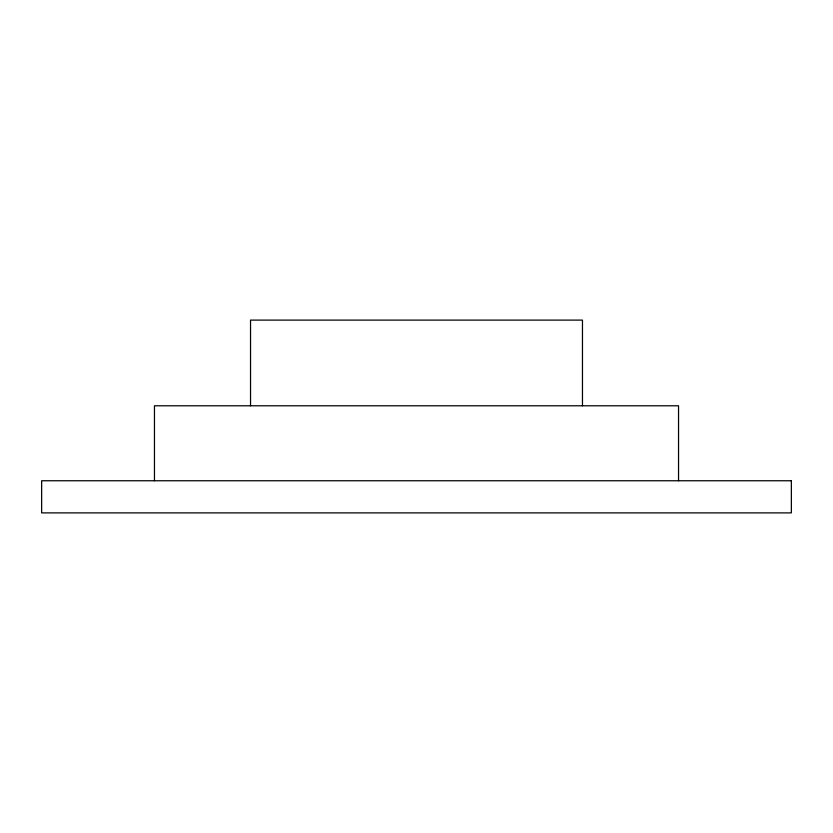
<?xml version="1.0" encoding="UTF-8"?>
<svg xmlns="http://www.w3.org/2000/svg" width="833" height="833" viewBox="0 0 833 833"><rect width="100%" height="100%" fill="white"/><g stroke="black" fill="none" stroke-linecap="round" stroke-linejoin="round"><path stroke-width="1.25" d="M678.541 480.756L678.541 405.786L154.459 405.786L154.459 480.756M582.465 405.786L582.465 320.111L250.535 320.111L250.535 405.786M791.35 480.756L41.65 480.756L41.65 512.889L791.35 512.889L791.35 480.756"/></g></svg>
